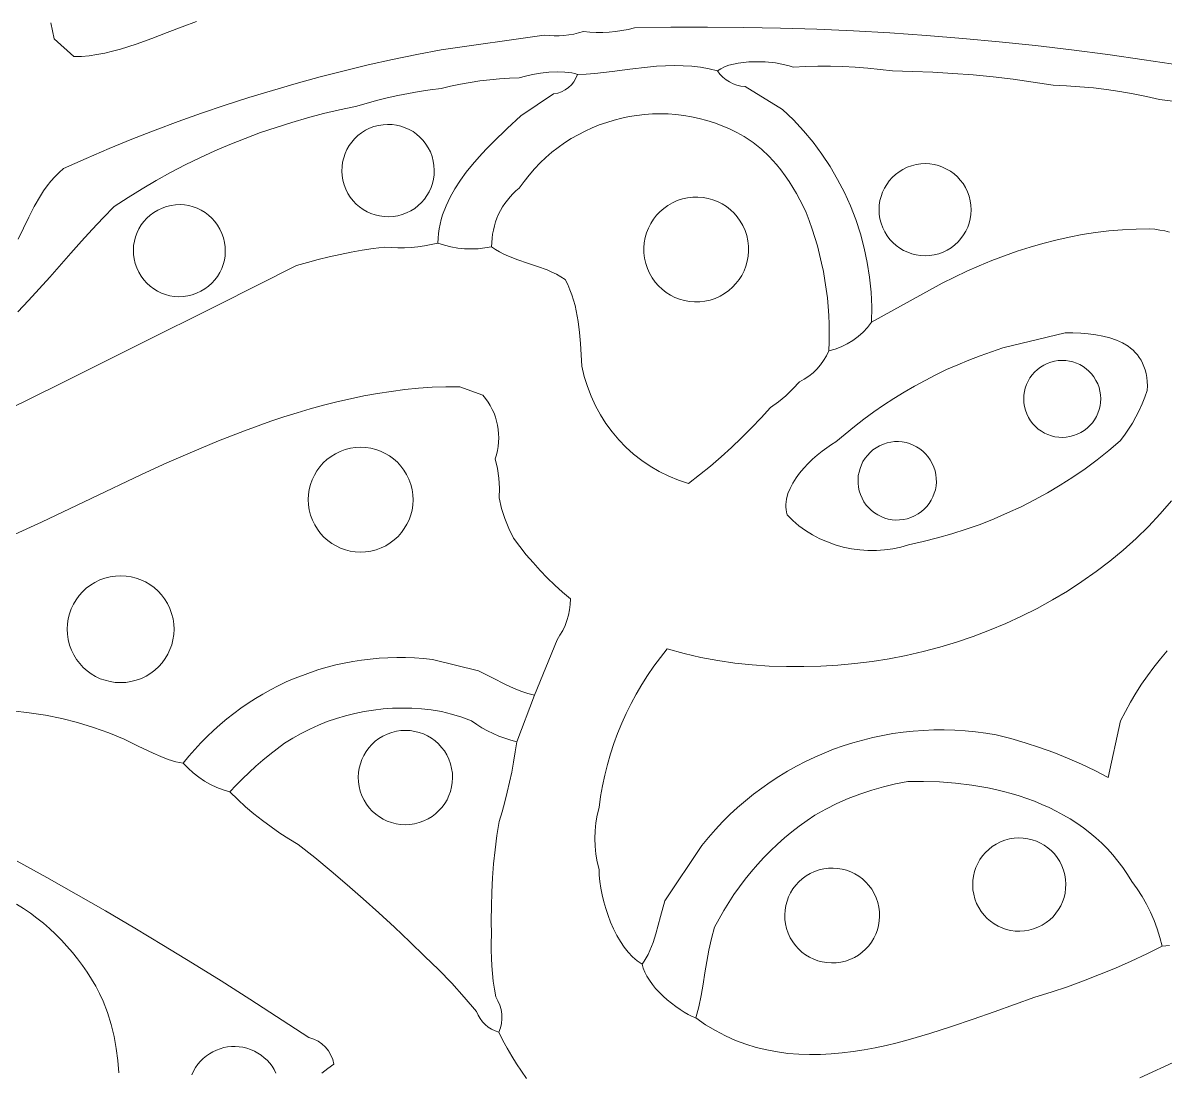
# Model space of a CAD drawing. Header units: inches. Extents: x 37.5 to 70.3, y 17.4 to 61.6.
# Drawn here: x 49.72 to 60.08, y 23.79 to 33.29 of the extents above; entities that cross this region are included whole.
import ezdxf

# ---------------------------------------------------------------- set-up
doc = ezdxf.new("R2010")
doc.units = ezdxf.units.IN
doc.header["$MEASUREMENT"] = 0
doc.layers.add('10_CLOSED_AREAS', color=7, linetype='CONTINUOUS', lineweight=18)
doc.layers.add('20_EXACT_CIRCLES', color=7, linetype='CONTINUOUS', lineweight=18)

msp = doc.modelspace()

# ---------------------------------------------------------------- linework, layer by layer
at = {"layer": '10_CLOSED_AREAS'}
for points in [[(49.684, 31.335), (49.731, 31.434), (49.779, 31.534), (49.829, 31.632), (49.884, 31.727), (49.913, 31.773), (49.945, 31.817), (49.978, 31.86), (50.014, 31.9), (50.053, 31.939), (50.094, 31.975), (50.299, 32.066), (50.506, 32.155), (50.714, 32.24), (50.923, 32.322), (51.134, 32.401), (51.345, 32.476), (51.558, 32.548), (51.772, 32.617), (51.987, 32.683), (52.202, 32.745), (52.419, 32.805), (52.637, 32.86), (52.855, 32.913), (53.075, 32.962), (53.295, 33.007), (53.516, 33.05), (54.449, 33.183), (54.494, 33.179), (54.539, 33.177), (54.584, 33.178), (54.629, 33.181), (54.674, 33.186), (54.718, 33.193), (54.762, 33.203), (54.806, 33.215), (54.864, 33.21), (54.922, 33.208), (54.98, 33.208), (55.038, 33.211), (55.096, 33.217), (55.153, 33.225), (55.211, 33.235), (55.267, 33.248), (55.598, 33.254), (55.929, 33.255), (56.26, 33.253), (56.591, 33.246), (56.922, 33.236), (57.253, 33.222), (57.583, 33.203), (57.913, 33.18), (58.243, 33.154), (58.572, 33.123), (58.901, 33.088), (59.23, 33.05), (59.558, 33.007), (59.886, 32.96), (60.213, 32.91)], [(60.213, 32.91), (59.886, 32.96), (59.558, 33.007), (59.23, 33.05), (58.901, 33.088), (58.572, 33.123), (58.243, 33.154), (57.913, 33.18), (57.583, 33.203), (57.253, 33.222), (56.922, 33.236), (56.591, 33.246), (56.26, 33.253), (55.929, 33.255), (55.598, 33.254), (55.267, 33.248), (55.211, 33.235), (55.153, 33.225), (55.096, 33.217), (55.038, 33.211), (54.98, 33.208), (54.922, 33.208), (54.864, 33.21), (54.806, 33.215), (54.762, 33.203), (54.718, 33.193), (54.674, 33.186), (54.629, 33.181), (54.584, 33.178), (54.539, 33.177), (54.494, 33.179), (54.449, 33.183), (53.516, 33.05), (53.295, 33.007), (53.075, 32.962), (52.855, 32.913), (52.637, 32.86), (52.419, 32.805), (52.202, 32.745), (51.987, 32.683), (51.772, 32.617), (51.558, 32.548), (51.345, 32.476), (51.134, 32.401), (50.923, 32.322), (50.714, 32.24), (50.506, 32.155), (50.299, 32.066), (50.094, 31.975), (50.053, 31.939), (50.014, 31.9), (49.978, 31.86), (49.945, 31.817), (49.913, 31.773), (49.884, 31.727), (49.829, 31.632), (49.779, 31.534), (49.731, 31.434), (49.684, 31.335)], [(49.978, 33.295), (49.993, 33.223), (50.01, 33.151), (50.186, 32.989), (50.256, 32.991), (50.325, 32.997), (50.396, 33.008), (50.467, 33.021), (50.538, 33.038), (50.609, 33.057), (50.751, 33.102), (50.893, 33.152), (51.032, 33.206), (51.168, 33.258), (51.299, 33.307)], [(51.299, 33.307), (51.168, 33.258), (51.032, 33.206), (50.893, 33.152), (50.751, 33.102), (50.609, 33.057), (50.538, 33.038), (50.467, 33.021), (50.396, 33.008), (50.325, 32.997), (50.256, 32.991), (50.186, 32.989), (50.01, 33.151), (49.993, 33.223), (49.978, 33.295)], [(49.678, 30.676), (49.777, 30.78), (49.874, 30.885), (49.97, 30.992), (50.16, 31.209), (50.256, 31.317), (50.353, 31.423), (50.452, 31.528), (50.553, 31.63), (50.678, 31.712), (50.805, 31.791), (50.933, 31.866), (51.064, 31.938), (51.196, 32.007), (51.33, 32.072), (51.465, 32.134), (51.601, 32.193), (51.739, 32.248), (51.879, 32.3), (52.02, 32.348), (52.162, 32.393), (52.305, 32.435), (52.449, 32.472), (52.594, 32.507), (52.74, 32.537), (52.835, 32.565), (52.931, 32.591), (53.027, 32.615), (53.124, 32.636), (53.221, 32.655), (53.318, 32.672), (53.416, 32.687), (53.515, 32.699), (53.602, 32.72), (53.69, 32.738), (53.778, 32.754), (53.867, 32.768), (53.956, 32.778), (54.045, 32.787), (54.134, 32.793), (54.224, 32.796), (54.279, 32.813), (54.345, 32.827), (54.416, 32.839), (54.491, 32.847), (54.566, 32.851), (54.636, 32.849), (54.669, 32.846), (54.7, 32.841), (54.728, 32.835), (54.753, 32.826), (54.83, 32.831), (54.908, 32.837), (55.065, 32.855), (55.226, 32.875), (55.387, 32.894), (55.468, 32.901), (55.548, 32.905), (55.628, 32.908), (55.708, 32.906), (55.787, 32.902), (55.866, 32.892), (55.944, 32.878), (56.02, 32.859), (56.05, 32.879), (56.085, 32.896), (56.123, 32.91), (56.165, 32.921), (56.209, 32.93), (56.255, 32.936), (56.303, 32.94), (56.352, 32.942), (56.402, 32.942), (56.451, 32.94), (56.545, 32.931), (56.632, 32.915), (56.671, 32.905), (56.706, 32.894), (56.818, 32.899), (56.931, 32.901), (57.044, 32.901), (57.157, 32.898), (57.269, 32.892), (57.382, 32.884), (57.494, 32.872), (57.606, 32.859), (57.789, 32.855), (57.972, 32.848), (58.154, 32.837), (58.337, 32.823), (58.519, 32.805), (58.7, 32.783), (58.882, 32.758), (59.062, 32.73), (59.184, 32.725), (59.305, 32.716), (59.427, 32.705), (59.547, 32.691), (59.668, 32.673), (59.788, 32.652), (59.907, 32.628), (60.026, 32.601), (60.196, 32.58)], [(60.196, 32.58), (60.026, 32.601), (59.907, 32.628), (59.788, 32.652), (59.668, 32.673), (59.547, 32.691), (59.427, 32.705), (59.305, 32.716), (59.184, 32.725), (59.062, 32.73), (58.882, 32.758), (58.7, 32.783), (58.519, 32.805), (58.337, 32.823), (58.154, 32.837), (57.972, 32.848), (57.789, 32.855), (57.606, 32.859), (57.494, 32.872), (57.382, 32.884), (57.269, 32.892), (57.157, 32.898), (57.044, 32.901), (56.931, 32.901), (56.818, 32.899), (56.706, 32.894), (56.671, 32.905), (56.632, 32.915), (56.545, 32.931), (56.451, 32.94), (56.402, 32.942), (56.352, 32.942), (56.303, 32.94), (56.255, 32.936), (56.209, 32.93), (56.165, 32.921), (56.123, 32.91), (56.085, 32.896), (56.05, 32.879), (56.02, 32.859), (56.043, 32.829), (56.069, 32.802), (56.098, 32.779), (56.129, 32.759), (56.162, 32.743), (56.197, 32.73), (56.233, 32.722), (56.27, 32.718), (56.61, 32.511), (56.708, 32.416), (56.801, 32.317), (56.887, 32.213), (56.967, 32.105), (57.041, 31.993), (57.109, 31.877), (57.17, 31.758), (57.225, 31.636), (57.274, 31.512), (57.315, 31.384), (57.35, 31.255), (57.378, 31.124), (57.399, 30.991), (57.412, 30.856), (57.418, 30.721), (57.417, 30.584), (58.057, 30.937), (58.168, 30.992), (58.28, 31.044), (58.393, 31.094), (58.507, 31.141), (58.622, 31.185), (58.737, 31.225), (58.853, 31.262), (58.97, 31.296), (59.088, 31.327), (59.207, 31.353), (59.326, 31.376), (59.447, 31.395), (59.568, 31.41), (59.691, 31.42), (59.814, 31.427), (59.938, 31.429), (59.984, 31.425), (60.029, 31.418), (60.073, 31.41), (60.117, 31.399)], [(49.345, 29.671), (50.062, 30.024), (50.777, 30.38), (51.492, 30.737), (52.206, 31.097), (52.304, 31.125), (52.402, 31.151), (52.501, 31.175), (52.6, 31.197), (52.7, 31.216), (52.8, 31.234), (52.901, 31.25), (53.001, 31.263), (53.062, 31.259), (53.123, 31.257), (53.184, 31.258), (53.245, 31.261), (53.306, 31.267), (53.366, 31.275), (53.426, 31.286), (53.486, 31.299), (53.488, 31.343), (53.491, 31.386), (53.498, 31.429), (53.506, 31.471), (53.517, 31.513), (53.529, 31.554), (53.56, 31.636), (53.597, 31.715), (53.641, 31.792), (53.69, 31.868), (53.743, 31.941), (53.8, 32.012), (53.86, 32.081), (53.923, 32.149), (53.986, 32.214), (54.114, 32.338), (54.238, 32.453), (54.535, 32.652), (54.572, 32.659), (54.607, 32.671), (54.639, 32.687), (54.669, 32.708), (54.696, 32.732), (54.719, 32.761), (54.738, 32.792), (54.753, 32.826), (54.728, 32.835), (54.7, 32.841), (54.669, 32.846), (54.636, 32.849), (54.566, 32.851), (54.491, 32.847), (54.416, 32.839), (54.345, 32.827), (54.279, 32.813), (54.224, 32.796), (54.134, 32.793), (54.045, 32.787), (53.956, 32.778), (53.867, 32.768), (53.778, 32.754), (53.69, 32.738), (53.602, 32.72), (53.515, 32.699), (53.416, 32.687), (53.318, 32.672), (53.221, 32.655), (53.124, 32.636), (53.027, 32.615), (52.931, 32.591), (52.835, 32.565), (52.74, 32.537), (52.594, 32.507), (52.449, 32.472), (52.305, 32.435), (52.162, 32.393), (52.02, 32.348), (51.879, 32.3), (51.739, 32.248), (51.601, 32.193), (51.465, 32.134), (51.33, 32.072), (51.196, 32.007), (51.064, 31.938), (50.933, 31.866), (50.805, 31.791), (50.678, 31.712), (50.553, 31.63), (50.452, 31.528), (50.353, 31.423), (50.256, 31.317), (50.16, 31.209), (49.97, 30.992), (49.874, 30.885), (49.777, 30.78), (49.678, 30.676)], [(60.117, 31.399), (60.073, 31.41), (60.029, 31.418), (59.984, 31.425), (59.938, 31.429), (59.814, 31.427), (59.691, 31.42), (59.568, 31.41), (59.447, 31.395), (59.326, 31.376), (59.207, 31.353), (59.088, 31.327), (58.97, 31.296), (58.853, 31.262), (58.737, 31.225), (58.622, 31.185), (58.507, 31.141), (58.393, 31.094), (58.28, 31.044), (58.168, 30.992), (58.057, 30.937), (57.417, 30.584), (57.381, 30.536), (57.34, 30.493), (57.295, 30.453), (57.247, 30.417), (57.196, 30.387), (57.142, 30.361), (57.086, 30.34), (57.028, 30.324), (57.007, 30.279), (56.982, 30.236), (56.953, 30.196), (56.921, 30.159), (56.886, 30.125), (56.848, 30.094), (56.807, 30.066), (56.763, 30.043), (56.704, 29.978), (56.64, 29.917), (56.572, 29.862), (56.5, 29.811), (56.415, 29.717), (56.328, 29.625), (56.238, 29.535), (56.147, 29.448), (56.053, 29.362), (55.957, 29.28), (55.858, 29.2), (55.758, 29.122), (55.666, 29.152), (55.578, 29.189), (55.493, 29.231), (55.411, 29.278), (55.334, 29.331), (55.26, 29.389), (55.19, 29.451), (55.125, 29.518), (55.065, 29.589), (55.009, 29.664), (54.959, 29.743), (54.914, 29.826), (54.875, 29.912), (54.841, 30), (54.813, 30.092), (54.792, 30.186), (54.779, 30.389), (54.77, 30.489), (54.758, 30.588), (54.74, 30.686), (54.729, 30.734), (54.715, 30.782), (54.7, 30.83), (54.683, 30.877), (54.663, 30.924), (54.64, 30.97), (54.601, 30.995), (54.56, 31.017), (54.518, 31.037), (54.476, 31.056), (54.388, 31.088), (54.299, 31.117), (54.211, 31.147), (54.126, 31.18), (54.085, 31.198), (54.046, 31.219), (54.009, 31.241), (53.973, 31.267), (53.912, 31.256), (53.851, 31.249), (53.789, 31.247), (53.727, 31.249), (53.666, 31.255), (53.605, 31.266), (53.545, 31.28), (53.486, 31.299), (53.426, 31.286), (53.366, 31.275), (53.306, 31.267), (53.245, 31.261), (53.184, 31.258), (53.123, 31.257), (53.062, 31.259), (53.001, 31.263), (52.901, 31.25), (52.8, 31.234), (52.7, 31.216), (52.6, 31.197), (52.501, 31.175), (52.402, 31.151), (52.304, 31.125), (52.206, 31.097), (51.492, 30.737), (50.777, 30.38), (50.062, 30.024), (49.345, 29.671)], [(44.459, 26.3), (49.893, 28.772), (50.343, 28.987), (50.8, 29.203), (51.03, 29.308), (51.263, 29.41), (51.497, 29.508), (51.733, 29.6), (51.971, 29.685), (52.09, 29.725), (52.21, 29.763), (52.33, 29.798), (52.451, 29.832), (52.572, 29.862), (52.694, 29.89), (52.816, 29.915), (52.939, 29.937), (53.062, 29.956), (53.186, 29.972), (53.31, 29.984), (53.434, 29.993), (53.559, 29.998), (53.684, 29.999), (53.894, 29.922), (53.919, 29.892), (53.941, 29.86), (53.961, 29.827), (53.979, 29.793), (53.995, 29.758), (54.008, 29.722), (54.019, 29.686), (54.027, 29.649), (54.033, 29.611), (54.037, 29.573), (54.038, 29.535), (54.036, 29.497), (54.033, 29.458), (54.026, 29.42), (54.017, 29.382), (54.006, 29.345), (54.026, 29.258), (54.039, 29.169), (54.044, 29.08), (54.042, 28.991), (54.064, 28.896), (54.094, 28.804), (54.13, 28.714), (54.172, 28.627), (54.228, 28.551), (54.287, 28.477), (54.349, 28.405), (54.412, 28.335), (54.478, 28.267), (54.546, 28.201), (54.616, 28.138), (54.688, 28.077), (54.686, 28.027), (54.68, 27.977), (54.67, 27.929), (54.656, 27.881), (54.639, 27.835), (54.618, 27.79), (54.593, 27.747), (54.566, 27.705), (54.363, 27.205), (54.201, 26.783), (54.188, 26.691), (54.173, 26.599), (54.155, 26.508), (54.136, 26.417), (54.115, 26.327), (54.092, 26.237), (54.068, 26.148), (54.041, 26.059), (54.021, 25.932), (54.005, 25.805), (53.991, 25.677), (53.981, 25.549), (53.974, 25.42), (53.971, 25.292), (53.97, 25.163), (53.973, 25.035), (53.97, 24.964), (53.97, 24.894), (53.971, 24.823), (53.975, 24.753), (53.98, 24.683), (53.988, 24.613), (53.998, 24.543), (54.01, 24.473), (54.031, 24.436), (54.048, 24.397), (54.059, 24.357), (54.065, 24.316), (54.066, 24.274), (54.062, 24.232), (54.053, 24.191), (54.038, 24.151), (54.075, 24.078), (54.114, 24.006), (54.155, 23.935), (54.198, 23.866), (54.243, 23.798), (54.29, 23.732)], [(49.635, 27.062), (49.783, 27.046), (49.931, 27.023), (50.077, 26.993), (50.221, 26.956), (50.364, 26.913), (50.505, 26.863), (50.643, 26.807), (50.771, 26.743), (50.906, 26.678), (50.975, 26.648), (51.043, 26.622), (51.112, 26.602), (51.179, 26.588), (51.23, 26.651), (51.283, 26.713), (51.338, 26.772), (51.394, 26.83), (51.453, 26.886), (51.512, 26.939), (51.574, 26.99), (51.636, 27.04), (51.7, 27.087), (51.766, 27.132), (51.833, 27.175), (51.901, 27.215), (51.97, 27.254), (52.04, 27.29), (52.112, 27.324), (52.184, 27.355), (52.258, 27.384), (52.332, 27.411), (52.408, 27.436), (52.484, 27.458), (52.56, 27.478), (52.638, 27.495), (52.716, 27.51), (52.795, 27.522), (52.874, 27.532), (52.953, 27.539), (53.033, 27.544), (53.114, 27.546), (53.194, 27.546), (53.275, 27.543), (53.356, 27.537), (53.437, 27.529), (53.855, 27.426), (53.976, 27.364), (54.106, 27.298), (54.172, 27.267), (54.237, 27.24), (54.301, 27.219), (54.363, 27.205), (54.566, 27.705), (54.593, 27.747), (54.618, 27.79), (54.639, 27.835), (54.656, 27.881), (54.67, 27.929), (54.68, 27.977), (54.686, 28.027), (54.688, 28.077), (54.616, 28.138), (54.546, 28.201), (54.478, 28.267), (54.412, 28.335), (54.349, 28.405), (54.287, 28.477), (54.228, 28.551), (54.172, 28.627), (54.13, 28.714), (54.094, 28.804), (54.064, 28.896), (54.042, 28.991), (54.044, 29.08), (54.039, 29.169), (54.026, 29.258), (54.006, 29.345), (54.017, 29.382), (54.026, 29.42), (54.033, 29.458), (54.036, 29.497), (54.038, 29.535), (54.037, 29.573), (54.033, 29.611), (54.027, 29.649), (54.019, 29.686), (54.008, 29.722), (53.995, 29.758), (53.979, 29.793), (53.961, 29.827), (53.941, 29.86), (53.919, 29.892), (53.894, 29.922), (53.684, 29.999), (53.559, 29.998), (53.434, 29.993), (53.31, 29.984), (53.186, 29.972), (53.062, 29.956), (52.939, 29.937), (52.816, 29.915), (52.694, 29.89), (52.572, 29.862), (52.451, 29.832), (52.33, 29.798), (52.21, 29.763), (52.09, 29.725), (51.971, 29.685), (51.733, 29.6), (51.497, 29.508), (51.263, 29.41), (51.03, 29.308), (50.8, 29.203), (50.343, 28.987), (49.893, 28.772), (44.459, 26.3)], [(60.116, 24.937), (60.049, 24.931), (59.91, 24.862), (59.769, 24.796), (59.627, 24.733), (59.483, 24.674), (59.338, 24.618), (59.192, 24.564), (59.045, 24.514), (58.897, 24.468), (58.527, 24.337), (58.336, 24.269), (58.142, 24.202), (57.946, 24.139), (57.748, 24.082), (57.648, 24.056), (57.549, 24.032), (57.449, 24.011), (57.35, 23.992), (57.25, 23.976), (57.151, 23.964), (57.051, 23.955), (56.953, 23.95), (56.854, 23.949), (56.756, 23.952), (56.659, 23.96), (56.563, 23.973), (56.467, 23.991), (56.372, 24.014), (56.278, 24.043), (56.185, 24.078), (56.093, 24.119), (56.003, 24.166), (55.913, 24.22), (55.825, 24.281), (55.792, 24.295), (55.756, 24.312), (55.719, 24.333), (55.681, 24.358), (55.642, 24.384), (55.604, 24.414), (55.565, 24.445), (55.529, 24.478), (55.493, 24.513), (55.46, 24.548), (55.43, 24.585), (55.403, 24.622), (55.38, 24.659), (55.361, 24.696), (55.347, 24.733), (55.338, 24.768), (55.293, 24.798), (55.251, 24.834), (55.212, 24.876), (55.175, 24.923), (55.14, 24.974), (55.108, 25.029), (55.079, 25.087), (55.052, 25.147), (55.029, 25.209), (55.008, 25.272), (54.99, 25.334), (54.975, 25.396), (54.964, 25.457), (54.955, 25.516), (54.949, 25.573), (54.947, 25.626), (54.93, 25.695), (54.919, 25.765), (54.911, 25.836), (54.909, 25.906), (54.911, 25.977), (54.919, 26.048), (54.931, 26.118), (54.947, 26.187), (54.961, 26.286), (54.978, 26.384), (54.998, 26.481), (55.023, 26.577), (55.05, 26.672), (55.081, 26.766), (55.115, 26.858), (55.152, 26.95), (55.193, 27.04), (55.237, 27.128), (55.284, 27.215), (55.334, 27.301), (55.387, 27.384), (55.444, 27.466), (55.503, 27.546), (55.565, 27.623), (55.717, 27.582), (55.869, 27.547), (56.023, 27.518), (56.178, 27.495), (56.334, 27.479), (56.49, 27.468), (56.646, 27.463), (56.803, 27.465), (56.957, 27.468), (57.111, 27.476), (57.266, 27.49), (57.421, 27.509), (57.576, 27.534), (57.73, 27.564), (57.883, 27.599), (58.036, 27.64), (58.187, 27.686), (58.337, 27.737), (58.486, 27.793), (58.632, 27.854), (58.776, 27.92), (58.917, 27.991), (59.056, 28.067), (59.191, 28.148), (59.323, 28.233), (59.452, 28.324), (59.577, 28.419), (59.697, 28.519), (59.814, 28.623), (59.926, 28.732), (60.032, 28.846), (60.134, 28.964)], [(60.134, 28.964), (60.032, 28.846), (59.926, 28.732), (59.814, 28.623), (59.697, 28.519), (59.577, 28.419), (59.452, 28.324), (59.323, 28.233), (59.191, 28.148), (59.056, 28.067), (58.917, 27.991), (58.776, 27.92), (58.632, 27.854), (58.486, 27.793), (58.337, 27.737), (58.187, 27.686), (58.036, 27.64), (57.883, 27.599), (57.73, 27.564), (57.576, 27.534), (57.421, 27.509), (57.266, 27.49), (57.111, 27.476), (56.957, 27.468), (56.803, 27.465), (56.646, 27.463), (56.49, 27.468), (56.334, 27.479), (56.178, 27.495), (56.023, 27.518), (55.869, 27.547), (55.717, 27.582), (55.565, 27.623), (55.503, 27.546), (55.444, 27.466), (55.387, 27.384), (55.334, 27.301), (55.284, 27.215), (55.237, 27.128), (55.193, 27.04), (55.152, 26.95), (55.115, 26.858), (55.081, 26.766), (55.05, 26.672), (55.023, 26.577), (54.998, 26.481), (54.978, 26.384), (54.961, 26.286), (54.947, 26.187), (54.931, 26.118), (54.919, 26.048), (54.911, 25.977), (54.909, 25.906), (54.911, 25.836), (54.919, 25.765), (54.93, 25.695), (54.947, 25.626), (54.949, 25.573), (54.955, 25.516), (54.964, 25.457), (54.975, 25.396), (54.99, 25.334), (55.008, 25.272), (55.029, 25.209), (55.052, 25.147), (55.079, 25.087), (55.108, 25.029), (55.14, 24.974), (55.175, 24.923), (55.212, 24.876), (55.251, 24.834), (55.293, 24.798), (55.338, 24.768), (55.357, 24.795), (55.375, 24.825), (55.392, 24.857), (55.407, 24.891), (55.436, 24.964), (55.461, 25.042), (55.484, 25.121), (55.504, 25.2), (55.543, 25.343), (55.877, 25.842), (55.938, 25.916), (56.001, 25.987), (56.066, 26.056), (56.133, 26.123), (56.202, 26.187), (56.273, 26.248), (56.346, 26.307), (56.421, 26.363), (56.497, 26.417), (56.575, 26.467), (56.655, 26.515), (56.736, 26.561), (56.818, 26.603), (56.902, 26.643), (56.987, 26.68), (57.073, 26.714), (57.16, 26.745), (57.248, 26.773), (57.338, 26.798), (57.428, 26.821), (57.518, 26.84), (57.61, 26.856), (57.702, 26.869), (57.795, 26.879), (57.888, 26.886), (57.981, 26.89), (58.075, 26.891), (58.17, 26.888), (58.264, 26.882), (58.358, 26.873), (58.453, 26.861), (58.547, 26.845), (58.679, 26.811), (58.81, 26.773), (58.939, 26.73), (59.067, 26.684), (59.193, 26.634), (59.318, 26.58), (59.441, 26.522), (59.562, 26.46), (59.674, 26.973), (59.717, 27.057), (59.763, 27.141), (59.812, 27.223), (59.864, 27.303), (59.918, 27.381), (59.975, 27.458), (60.034, 27.533), (60.095, 27.605)], [(60.095, 27.605), (60.034, 27.533), (59.975, 27.458), (59.918, 27.381), (59.864, 27.303), (59.812, 27.223), (59.763, 27.141), (59.717, 27.057), (59.674, 26.973), (59.562, 26.46), (59.441, 26.522), (59.318, 26.58), (59.193, 26.634), (59.067, 26.684), (58.939, 26.73), (58.81, 26.773), (58.679, 26.811), (58.547, 26.845), (58.453, 26.861), (58.358, 26.873), (58.264, 26.882), (58.17, 26.888), (58.075, 26.891), (57.981, 26.89), (57.888, 26.886), (57.795, 26.879), (57.702, 26.869), (57.61, 26.856), (57.518, 26.84), (57.428, 26.821), (57.338, 26.798), (57.248, 26.773), (57.16, 26.745), (57.073, 26.714), (56.987, 26.68), (56.902, 26.643), (56.818, 26.603), (56.736, 26.561), (56.655, 26.515), (56.575, 26.467), (56.497, 26.417), (56.421, 26.363), (56.346, 26.307), (56.273, 26.248), (56.202, 26.187), (56.133, 26.123), (56.066, 26.056), (56.001, 25.987), (55.938, 25.916), (55.877, 25.842), (55.543, 25.343), (55.504, 25.2), (55.484, 25.121), (55.461, 25.042), (55.436, 24.964), (55.407, 24.891), (55.392, 24.857), (55.375, 24.825), (55.357, 24.795), (55.338, 24.768), (55.347, 24.733), (55.361, 24.696), (55.38, 24.659), (55.403, 24.622), (55.43, 24.585), (55.46, 24.548), (55.493, 24.513), (55.529, 24.478), (55.565, 24.445), (55.604, 24.414), (55.642, 24.384), (55.681, 24.358), (55.719, 24.333), (55.756, 24.312), (55.792, 24.295), (55.825, 24.281), (55.852, 24.382), (55.873, 24.484), (55.891, 24.586), (55.907, 24.689), (55.924, 24.793), (55.943, 24.896), (55.966, 24.999), (55.994, 25.102), (56.034, 25.179), (56.077, 25.254), (56.122, 25.327), (56.169, 25.399), (56.219, 25.47), (56.271, 25.539), (56.325, 25.605), (56.382, 25.67), (56.44, 25.734), (56.5, 25.795), (56.563, 25.854), (56.627, 25.911), (56.694, 25.966), (56.762, 26.019), (56.832, 26.07), (56.904, 26.119), (57.003, 26.173), (57.103, 26.222), (57.206, 26.268), (57.311, 26.308), (57.418, 26.344), (57.526, 26.375), (57.635, 26.401), (57.746, 26.422), (57.888, 26.424), (58.032, 26.419), (58.178, 26.408), (58.324, 26.39), (58.469, 26.365), (58.541, 26.349), (58.612, 26.332), (58.683, 26.313), (58.754, 26.292), (58.823, 26.268), (58.892, 26.243), (58.959, 26.215), (59.026, 26.186), (59.091, 26.154), (59.155, 26.119), (59.217, 26.083), (59.278, 26.044), (59.337, 26.003), (59.394, 25.959), (59.45, 25.913), (59.503, 25.864), (59.554, 25.813), (59.603, 25.759), (59.65, 25.702), (59.694, 25.643), (59.736, 25.581), (59.775, 25.516), (59.823, 25.45), (59.868, 25.382), (59.908, 25.311), (59.945, 25.238), (59.977, 25.164), (60.005, 25.088), (60.029, 25.01), (60.049, 24.931), (60.116, 24.937)], [(54.29, 23.732), (54.243, 23.798), (54.198, 23.866), (54.155, 23.935), (54.114, 24.006), (54.075, 24.078), (54.038, 24.151), (54.004, 24.163), (53.972, 24.179), (53.942, 24.198), (53.914, 24.221), (53.89, 24.246), (53.868, 24.275), (53.85, 24.306), (53.835, 24.339), (53.726, 24.47), (53.612, 24.597), (53.493, 24.719), (53.369, 24.837), (53.232, 24.971), (53.092, 25.103), (52.952, 25.233), (52.809, 25.361), (52.665, 25.487), (52.518, 25.611), (52.371, 25.733), (52.221, 25.853), (52.137, 25.903), (52.055, 25.956), (51.974, 26.012), (51.896, 26.07), (51.819, 26.131), (51.744, 26.194), (51.672, 26.26), (51.601, 26.328), (51.541, 26.346), (51.482, 26.369), (51.426, 26.396), (51.371, 26.427), (51.319, 26.462), (51.27, 26.5), (51.223, 26.542), (51.179, 26.588), (51.112, 26.602), (51.043, 26.622), (50.975, 26.648), (50.906, 26.678), (50.771, 26.743), (50.643, 26.807), (50.505, 26.863), (50.364, 26.913), (50.221, 26.956), (50.077, 26.993), (49.931, 27.023), (49.783, 27.046), (49.635, 27.062)], [(52.436, 23.781), (52.489, 23.822), (52.544, 23.861), (52.533, 23.904), (52.517, 23.945), (52.495, 23.982), (52.468, 24.016), (52.436, 24.046), (52.4, 24.07), (52.361, 24.09), (52.318, 24.103), (51.781, 24.451), (51.523, 24.616), (51.263, 24.778), (51.001, 24.938), (50.739, 25.095), (50.474, 25.25), (50.209, 25.403), (49.942, 25.553), (49.674, 25.701)], [(49.674, 25.701), (49.942, 25.553), (50.209, 25.403), (50.474, 25.25), (50.739, 25.095), (51.001, 24.938), (51.263, 24.778), (51.523, 24.616), (51.781, 24.451), (52.318, 24.103), (52.361, 24.09), (52.4, 24.07), (52.436, 24.046), (52.468, 24.016), (52.495, 23.982), (52.517, 23.945), (52.533, 23.904), (52.544, 23.861), (52.489, 23.822), (52.436, 23.781)], [(49.667, 25.313), (49.731, 25.273), (49.793, 25.23), (49.853, 25.186), (49.911, 25.139), (49.967, 25.09), (50.022, 25.039), (50.075, 24.986), (50.125, 24.932), (50.174, 24.875), (50.221, 24.817), (50.265, 24.757), (50.307, 24.695), (50.347, 24.632), (50.385, 24.568), (50.42, 24.501), (50.454, 24.434), (50.492, 24.329), (50.525, 24.222), (50.552, 24.114), (50.572, 24.005), (50.587, 23.895), (50.595, 23.784)], [(50.595, 23.784), (50.587, 23.895), (50.572, 24.005), (50.552, 24.114), (50.525, 24.222), (50.492, 24.329), (50.454, 24.434), (50.42, 24.501), (50.385, 24.568), (50.347, 24.632), (50.307, 24.695), (50.265, 24.757), (50.221, 24.817), (50.174, 24.875), (50.125, 24.932), (50.075, 24.986), (50.022, 25.039), (49.967, 25.09), (49.911, 25.139), (49.853, 25.186), (49.793, 25.23), (49.731, 25.273), (49.667, 25.313)], [(52.018, 23.782), (52.002, 23.813), (51.984, 23.843), (51.963, 23.871), (51.939, 23.897), (51.913, 23.921), (51.885, 23.944), (51.855, 23.963), (51.823, 23.981), (51.789, 23.995), (51.755, 24.007), (51.72, 24.015), (51.685, 24.02), (51.65, 24.023), (51.615, 24.022), (51.58, 24.018), (51.546, 24.012), (51.512, 24.002), (51.479, 23.99), (51.447, 23.975), (51.417, 23.957), (51.388, 23.937), (51.36, 23.914), (51.335, 23.889), (51.311, 23.861), (51.29, 23.831), (51.272, 23.799), (51.257, 23.767)], [(51.257, 23.767), (51.272, 23.799), (51.29, 23.831), (51.311, 23.861), (51.335, 23.889), (51.36, 23.914), (51.388, 23.937), (51.417, 23.957), (51.447, 23.975), (51.479, 23.99), (51.512, 24.002), (51.546, 24.012), (51.58, 24.018), (51.615, 24.022), (51.65, 24.023), (51.685, 24.02), (51.72, 24.015), (51.755, 24.007), (51.789, 23.995), (51.823, 23.981), (51.855, 23.963), (51.885, 23.944), (51.913, 23.921), (51.939, 23.897), (51.963, 23.871), (51.984, 23.843), (52.002, 23.813), (52.018, 23.782)], [(59.847, 23.737), (60.19, 23.896)], [(60.19, 23.896), (59.847, 23.737)]]:
    msp.add_lwpolyline(points, dxfattribs=at)
for points in [[(54.753, 32.826), (54.738, 32.792), (54.719, 32.761), (54.696, 32.732), (54.669, 32.708), (54.639, 32.687), (54.607, 32.671), (54.572, 32.659), (54.535, 32.652), (54.238, 32.453), (54.114, 32.338), (53.986, 32.214), (53.923, 32.149), (53.86, 32.081), (53.8, 32.012), (53.743, 31.941), (53.69, 31.868), (53.641, 31.792), (53.597, 31.715), (53.56, 31.636), (53.529, 31.554), (53.517, 31.513), (53.506, 31.471), (53.498, 31.429), (53.491, 31.386), (53.488, 31.343), (53.486, 31.299), (53.545, 31.28), (53.605, 31.266), (53.666, 31.255), (53.727, 31.249), (53.789, 31.247), (53.851, 31.249), (53.912, 31.256), (53.973, 31.267), (53.974, 31.305), (53.977, 31.343), (53.982, 31.381), (53.989, 31.418), (53.998, 31.455), (54.009, 31.491), (54.022, 31.526), (54.037, 31.561), (54.054, 31.594), (54.073, 31.627), (54.094, 31.659), (54.116, 31.689), (54.14, 31.718), (54.166, 31.746), (54.194, 31.772), (54.223, 31.797), (54.267, 31.858), (54.313, 31.916), (54.362, 31.972), (54.413, 32.025), (54.465, 32.075), (54.52, 32.122), (54.577, 32.166), (54.635, 32.207), (54.695, 32.246), (54.757, 32.281), (54.82, 32.314), (54.884, 32.343), (54.949, 32.37), (55.016, 32.393), (55.083, 32.414), (55.152, 32.431), (55.221, 32.445), (55.29, 32.456), (55.36, 32.464), (55.431, 32.469), (55.501, 32.47), (55.572, 32.469), (55.643, 32.464), (55.714, 32.455), (55.784, 32.443), (55.855, 32.428), (55.925, 32.41), (55.994, 32.388), (56.063, 32.363), (56.13, 32.334), (56.197, 32.302), (56.263, 32.266), (56.343, 32.21), (56.418, 32.149), (56.489, 32.083), (56.556, 32.012), (56.595, 31.962), (56.633, 31.91), (56.669, 31.857), (56.703, 31.803), (56.736, 31.748), (56.767, 31.692), (56.796, 31.635), (56.824, 31.577), (56.852, 31.503), (56.879, 31.427), (56.903, 31.351), (56.926, 31.274), (56.946, 31.197), (56.964, 31.119), (56.98, 31.041), (56.994, 30.962), (57.006, 30.883), (57.016, 30.804), (57.023, 30.724), (57.028, 30.645), (57.031, 30.565), (57.032, 30.485), (57.031, 30.405), (57.028, 30.324), (57.086, 30.34), (57.142, 30.361), (57.196, 30.387), (57.247, 30.417), (57.295, 30.453), (57.34, 30.493), (57.381, 30.536), (57.417, 30.584), (57.418, 30.721), (57.412, 30.856), (57.399, 30.991), (57.378, 31.124), (57.35, 31.255), (57.315, 31.384), (57.274, 31.512), (57.225, 31.636), (57.17, 31.758), (57.109, 31.877), (57.041, 31.993), (56.967, 32.105), (56.887, 32.213), (56.801, 32.317), (56.708, 32.416), (56.61, 32.511), (56.27, 32.718), (56.233, 32.722), (56.197, 32.73), (56.162, 32.743), (56.129, 32.759), (56.098, 32.779), (56.069, 32.802), (56.043, 32.829), (56.02, 32.859), (55.944, 32.878), (55.866, 32.892), (55.787, 32.902), (55.708, 32.906), (55.628, 32.908), (55.548, 32.905), (55.468, 32.901), (55.387, 32.894), (55.226, 32.875), (55.065, 32.855), (54.908, 32.837), (54.83, 32.831)], [(54.223, 31.797), (54.194, 31.772), (54.166, 31.746), (54.14, 31.718), (54.116, 31.689), (54.094, 31.659), (54.073, 31.627), (54.054, 31.594), (54.037, 31.561), (54.022, 31.526), (54.009, 31.491), (53.998, 31.455), (53.989, 31.418), (53.982, 31.381), (53.977, 31.343), (53.974, 31.305), (53.973, 31.267), (54.009, 31.241), (54.046, 31.219), (54.085, 31.198), (54.126, 31.18), (54.211, 31.147), (54.299, 31.117), (54.388, 31.088), (54.476, 31.056), (54.518, 31.037), (54.56, 31.017), (54.601, 30.995), (54.64, 30.97), (54.663, 30.924), (54.683, 30.877), (54.7, 30.83), (54.715, 30.782), (54.729, 30.734), (54.74, 30.686), (54.758, 30.588), (54.77, 30.489), (54.779, 30.389), (54.792, 30.186), (54.813, 30.092), (54.841, 30), (54.875, 29.912), (54.914, 29.826), (54.959, 29.743), (55.009, 29.664), (55.065, 29.589), (55.125, 29.518), (55.19, 29.451), (55.26, 29.389), (55.334, 29.331), (55.411, 29.278), (55.493, 29.231), (55.578, 29.189), (55.666, 29.152), (55.758, 29.122), (55.858, 29.2), (55.957, 29.28), (56.053, 29.362), (56.147, 29.448), (56.238, 29.535), (56.328, 29.625), (56.415, 29.717), (56.5, 29.811), (56.572, 29.862), (56.64, 29.917), (56.704, 29.978), (56.763, 30.043), (56.807, 30.066), (56.848, 30.094), (56.886, 30.125), (56.921, 30.159), (56.953, 30.196), (56.982, 30.236), (57.007, 30.279), (57.028, 30.324), (57.031, 30.405), (57.032, 30.485), (57.031, 30.565), (57.028, 30.645), (57.023, 30.724), (57.016, 30.804), (57.006, 30.883), (56.994, 30.962), (56.98, 31.041), (56.964, 31.119), (56.946, 31.197), (56.926, 31.274), (56.903, 31.351), (56.879, 31.427), (56.852, 31.503), (56.824, 31.577), (56.796, 31.635), (56.767, 31.692), (56.736, 31.748), (56.703, 31.803), (56.669, 31.857), (56.633, 31.91), (56.595, 31.962), (56.556, 32.012), (56.489, 32.083), (56.418, 32.149), (56.343, 32.21), (56.263, 32.266), (56.197, 32.302), (56.13, 32.334), (56.063, 32.363), (55.994, 32.388), (55.925, 32.41), (55.855, 32.428), (55.784, 32.443), (55.714, 32.455), (55.643, 32.464), (55.572, 32.469), (55.501, 32.47), (55.431, 32.469), (55.36, 32.464), (55.29, 32.456), (55.221, 32.445), (55.152, 32.431), (55.083, 32.414), (55.016, 32.393), (54.949, 32.37), (54.884, 32.343), (54.82, 32.314), (54.757, 32.281), (54.695, 32.246), (54.635, 32.207), (54.577, 32.166), (54.52, 32.122), (54.465, 32.075), (54.413, 32.025), (54.362, 31.972), (54.313, 31.916), (54.267, 31.858)], [(58.607, 30.35), (59.172, 30.487), (59.242, 30.486), (59.312, 30.483), (59.381, 30.478), (59.448, 30.469), (59.513, 30.457), (59.576, 30.441), (59.635, 30.421), (59.69, 30.396), (59.741, 30.366), (59.764, 30.348), (59.786, 30.329), (59.807, 30.309), (59.826, 30.287), (59.843, 30.263), (59.859, 30.238), (59.873, 30.211), (59.885, 30.181), (59.895, 30.15), (59.904, 30.117), (59.91, 30.082), (59.914, 30.045), (59.916, 30.006), (59.915, 29.964), (59.893, 29.903), (59.869, 29.843), (59.842, 29.784), (59.812, 29.726), (59.78, 29.669), (59.746, 29.614), (59.709, 29.56), (59.67, 29.507), (59.567, 29.42), (59.46, 29.336), (59.351, 29.256), (59.24, 29.18), (59.126, 29.107), (59.01, 29.038), (58.892, 28.973), (58.772, 28.912), (58.65, 28.855), (58.527, 28.801), (58.401, 28.752), (58.274, 28.707), (58.145, 28.666), (58.015, 28.629), (57.884, 28.596), (57.751, 28.567), (57.681, 28.546), (57.608, 28.53), (57.535, 28.52), (57.46, 28.515), (57.384, 28.515), (57.309, 28.52), (57.234, 28.531), (57.16, 28.546), (57.087, 28.567), (57.016, 28.592), (56.947, 28.622), (56.881, 28.656), (56.818, 28.695), (56.758, 28.738), (56.703, 28.786), (56.652, 28.837), (56.646, 28.861), (56.642, 28.885), (56.64, 28.909), (56.641, 28.933), (56.647, 28.981), (56.659, 29.03), (56.678, 29.078), (56.703, 29.125), (56.732, 29.172), (56.765, 29.217), (56.802, 29.261), (56.841, 29.303), (56.882, 29.343), (56.925, 29.38), (56.968, 29.414), (57.011, 29.446), (57.053, 29.474), (57.093, 29.498), (57.176, 29.57), (57.261, 29.639), (57.348, 29.706), (57.436, 29.77), (57.526, 29.832), (57.618, 29.892), (57.711, 29.949), (57.805, 30.004), (57.901, 30.056), (57.998, 30.106), (58.097, 30.153), (58.197, 30.198), (58.298, 30.24), (58.4, 30.279), (58.503, 30.316)], [(54.201, 26.783), (54.363, 27.205), (54.301, 27.219), (54.237, 27.24), (54.172, 27.267), (54.106, 27.298), (53.976, 27.364), (53.855, 27.426), (53.437, 27.529), (53.356, 27.537), (53.275, 27.543), (53.194, 27.546), (53.114, 27.546), (53.033, 27.544), (52.953, 27.539), (52.874, 27.532), (52.795, 27.522), (52.716, 27.51), (52.638, 27.495), (52.56, 27.478), (52.484, 27.458), (52.408, 27.436), (52.332, 27.411), (52.258, 27.384), (52.184, 27.355), (52.112, 27.324), (52.04, 27.29), (51.97, 27.254), (51.901, 27.215), (51.833, 27.175), (51.766, 27.132), (51.7, 27.087), (51.636, 27.04), (51.574, 26.99), (51.512, 26.939), (51.453, 26.886), (51.394, 26.83), (51.338, 26.772), (51.283, 26.713), (51.23, 26.651), (51.179, 26.588), (51.223, 26.542), (51.27, 26.5), (51.319, 26.462), (51.371, 26.427), (51.426, 26.396), (51.482, 26.369), (51.541, 26.346), (51.601, 26.328), (51.658, 26.389), (51.716, 26.448), (51.776, 26.505), (51.837, 26.561), (51.9, 26.616), (51.964, 26.668), (52.029, 26.72), (52.096, 26.769), (52.171, 26.815), (52.247, 26.858), (52.325, 26.897), (52.404, 26.933), (52.484, 26.965), (52.566, 26.993), (52.649, 27.018), (52.733, 27.039), (52.818, 27.057), (52.903, 27.07), (52.989, 27.08), (53.076, 27.086), (53.162, 27.088), (53.249, 27.087), (53.337, 27.081), (53.424, 27.071), (53.518, 27.056), (53.611, 27.034), (53.702, 27.005), (53.791, 26.971), (53.838, 26.939), (53.886, 26.909), (53.936, 26.882), (53.987, 26.857), (54.039, 26.834), (54.092, 26.815), (54.146, 26.797)], [(54.041, 26.059), (54.068, 26.148), (54.092, 26.237), (54.115, 26.327), (54.136, 26.417), (54.155, 26.508), (54.173, 26.599), (54.188, 26.691), (54.201, 26.783), (54.146, 26.797), (54.092, 26.815), (54.039, 26.834), (53.987, 26.857), (53.936, 26.882), (53.886, 26.909), (53.838, 26.939), (53.791, 26.971), (53.702, 27.005), (53.611, 27.034), (53.518, 27.056), (53.424, 27.071), (53.337, 27.081), (53.249, 27.087), (53.162, 27.088), (53.076, 27.086), (52.989, 27.08), (52.903, 27.07), (52.818, 27.057), (52.733, 27.039), (52.649, 27.018), (52.566, 26.993), (52.484, 26.965), (52.404, 26.933), (52.325, 26.897), (52.247, 26.858), (52.171, 26.815), (52.096, 26.769), (52.029, 26.72), (51.964, 26.668), (51.9, 26.616), (51.837, 26.561), (51.776, 26.505), (51.716, 26.448), (51.658, 26.389), (51.601, 26.328), (51.672, 26.26), (51.744, 26.194), (51.819, 26.131), (51.896, 26.07), (51.974, 26.012), (52.055, 25.956), (52.137, 25.903), (52.221, 25.853), (52.371, 25.733), (52.518, 25.611), (52.665, 25.487), (52.809, 25.361), (52.952, 25.233), (53.092, 25.103), (53.232, 24.971), (53.369, 24.837), (53.493, 24.719), (53.612, 24.597), (53.726, 24.47), (53.835, 24.339), (53.85, 24.306), (53.868, 24.275), (53.89, 24.246), (53.914, 24.221), (53.942, 24.198), (53.972, 24.179), (54.004, 24.163), (54.038, 24.151), (54.053, 24.191), (54.062, 24.232), (54.066, 24.274), (54.065, 24.316), (54.059, 24.357), (54.048, 24.397), (54.031, 24.436), (54.01, 24.473), (53.998, 24.543), (53.988, 24.613), (53.98, 24.683), (53.975, 24.753), (53.971, 24.823), (53.97, 24.894), (53.97, 24.964), (53.973, 25.035), (53.97, 25.163), (53.971, 25.292), (53.974, 25.42), (53.981, 25.549), (53.991, 25.677), (54.005, 25.805), (54.021, 25.932)], [(60.049, 24.931), (60.029, 25.01), (60.005, 25.088), (59.977, 25.164), (59.945, 25.238), (59.908, 25.311), (59.868, 25.382), (59.823, 25.45), (59.775, 25.516), (59.736, 25.581), (59.694, 25.643), (59.65, 25.702), (59.603, 25.759), (59.554, 25.813), (59.503, 25.864), (59.45, 25.913), (59.394, 25.959), (59.337, 26.003), (59.278, 26.044), (59.217, 26.083), (59.155, 26.119), (59.091, 26.154), (59.026, 26.186), (58.959, 26.215), (58.892, 26.243), (58.823, 26.268), (58.754, 26.292), (58.683, 26.313), (58.612, 26.332), (58.541, 26.349), (58.469, 26.365), (58.324, 26.39), (58.178, 26.408), (58.032, 26.419), (57.888, 26.424), (57.746, 26.422), (57.635, 26.401), (57.526, 26.375), (57.418, 26.344), (57.311, 26.308), (57.206, 26.268), (57.103, 26.222), (57.003, 26.173), (56.904, 26.119), (56.832, 26.07), (56.762, 26.019), (56.694, 25.966), (56.627, 25.911), (56.563, 25.854), (56.5, 25.795), (56.44, 25.734), (56.382, 25.67), (56.325, 25.605), (56.271, 25.539), (56.219, 25.47), (56.169, 25.399), (56.122, 25.327), (56.077, 25.254), (56.034, 25.179), (55.994, 25.102), (55.966, 24.999), (55.943, 24.896), (55.924, 24.793), (55.907, 24.689), (55.891, 24.586), (55.873, 24.484), (55.852, 24.382), (55.825, 24.281), (55.913, 24.22), (56.003, 24.166), (56.093, 24.119), (56.185, 24.078), (56.278, 24.043), (56.372, 24.014), (56.467, 23.991), (56.563, 23.973), (56.659, 23.96), (56.756, 23.952), (56.854, 23.949), (56.953, 23.95), (57.051, 23.955), (57.151, 23.964), (57.25, 23.976), (57.35, 23.992), (57.449, 24.011), (57.549, 24.032), (57.648, 24.056), (57.748, 24.082), (57.946, 24.139), (58.142, 24.202), (58.336, 24.269), (58.527, 24.337), (58.897, 24.468), (59.045, 24.514), (59.192, 24.564), (59.338, 24.618), (59.483, 24.674), (59.627, 24.733), (59.769, 24.796), (59.91, 24.862)]]:
    msp.add_lwpolyline(points, close=True, dxfattribs=at)
at = {"layer": '20_EXACT_CIRCLES'}
for points in [[(52.636, 31.828), (52.625, 31.869), (52.619, 31.911), (52.616, 31.952), (52.618, 31.993), (52.623, 32.033), (52.633, 32.073), (52.646, 32.111), (52.662, 32.147), (52.682, 32.182), (52.706, 32.215), (52.732, 32.245), (52.761, 32.273), (52.794, 32.299), (52.829, 32.321), (52.866, 32.34), (52.906, 32.355), (52.948, 32.366), (52.989, 32.372), (53.031, 32.375), (53.072, 32.373), (53.112, 32.368), (53.151, 32.358), (53.189, 32.345), (53.226, 32.329), (53.261, 32.309), (53.293, 32.285), (53.324, 32.259), (53.352, 32.23), (53.377, 32.197), (53.399, 32.162), (53.418, 32.125), (53.433, 32.084), (53.444, 32.043), (53.451, 32.002), (53.453, 31.96), (53.452, 31.919), (53.446, 31.879), (53.437, 31.84), (53.424, 31.802), (53.407, 31.765), (53.387, 31.73), (53.364, 31.698), (53.337, 31.667), (53.308, 31.639), (53.276, 31.614), (53.241, 31.592), (53.203, 31.573), (53.163, 31.558), (53.122, 31.547), (53.08, 31.54), (53.039, 31.538), (52.998, 31.539), (52.958, 31.545), (52.918, 31.554), (52.88, 31.567), (52.844, 31.584), (52.809, 31.604), (52.776, 31.627), (52.746, 31.653), (52.718, 31.683), (52.692, 31.715), (52.67, 31.75), (52.651, 31.788)], [(57.504, 31.479), (57.493, 31.52), (57.487, 31.562), (57.485, 31.603), (57.487, 31.644), (57.493, 31.684), (57.503, 31.723), (57.516, 31.76), (57.533, 31.797), (57.554, 31.831), (57.577, 31.863), (57.604, 31.893), (57.634, 31.921), (57.666, 31.946), (57.701, 31.967), (57.739, 31.986), (57.779, 32), (57.82, 32.011), (57.862, 32.017), (57.903, 32.019), (57.944, 32.017), (57.984, 32.011), (58.023, 32.001), (58.061, 31.987), (58.097, 31.97), (58.131, 31.95), (58.164, 31.927), (58.194, 31.9), (58.221, 31.87), (58.246, 31.838), (58.268, 31.803), (58.286, 31.765), (58.3, 31.725), (58.311, 31.683), (58.317, 31.642), (58.319, 31.601), (58.317, 31.56), (58.311, 31.52), (58.301, 31.481), (58.288, 31.443), (58.271, 31.407), (58.25, 31.373), (58.227, 31.34), (58.2, 31.31), (58.171, 31.283), (58.138, 31.258), (58.103, 31.236), (58.065, 31.218), (58.025, 31.203), (57.984, 31.193), (57.942, 31.187), (57.901, 31.185), (57.86, 31.187), (57.82, 31.193), (57.781, 31.203), (57.744, 31.216), (57.707, 31.233), (57.673, 31.253), (57.64, 31.277), (57.61, 31.304), (57.583, 31.333), (57.558, 31.366), (57.537, 31.401), (57.518, 31.439)], [(55.37, 31.115), (55.36, 31.163), (55.354, 31.21), (55.353, 31.257), (55.357, 31.303), (55.365, 31.349), (55.378, 31.393), (55.394, 31.435), (55.415, 31.476), (55.439, 31.515), (55.467, 31.551), (55.499, 31.584), (55.533, 31.614), (55.571, 31.641), (55.612, 31.665), (55.655, 31.684), (55.702, 31.699), (55.749, 31.71), (55.796, 31.715), (55.843, 31.716), (55.89, 31.713), (55.935, 31.704), (55.979, 31.692), (56.021, 31.675), (56.062, 31.655), (56.101, 31.63), (56.137, 31.602), (56.17, 31.571), (56.2, 31.536), (56.227, 31.498), (56.251, 31.458), (56.27, 31.414), (56.285, 31.368), (56.296, 31.32), (56.302, 31.273), (56.302, 31.226), (56.299, 31.18), (56.29, 31.135), (56.278, 31.09), (56.261, 31.048), (56.241, 31.007), (56.216, 30.969), (56.188, 30.933), (56.157, 30.899), (56.122, 30.869), (56.084, 30.842), (56.044, 30.819), (56, 30.799), (55.954, 30.784), (55.907, 30.773), (55.859, 30.768), (55.812, 30.767), (55.766, 30.771), (55.721, 30.779), (55.677, 30.792), (55.634, 30.808), (55.593, 30.829), (55.555, 30.853), (55.519, 30.881), (55.485, 30.913), (55.455, 30.947), (55.428, 30.985), (55.405, 31.026), (55.385, 31.069)], [(50.757, 31.075), (50.743, 31.115), (50.733, 31.156), (50.728, 31.197), (50.727, 31.237), (50.729, 31.278), (50.736, 31.317), (50.746, 31.356), (50.76, 31.394), (50.777, 31.43), (50.798, 31.464), (50.822, 31.496), (50.849, 31.526), (50.879, 31.553), (50.912, 31.578), (50.948, 31.599), (50.987, 31.617), (51.027, 31.631), (51.068, 31.641), (51.109, 31.646), (51.15, 31.648), (51.19, 31.645), (51.23, 31.639), (51.268, 31.629), (51.306, 31.615), (51.342, 31.597), (51.376, 31.577), (51.408, 31.553), (51.438, 31.526), (51.466, 31.495), (51.49, 31.462), (51.511, 31.426), (51.529, 31.387), (51.543, 31.347), (51.553, 31.306), (51.559, 31.266), (51.56, 31.225), (51.557, 31.185), (51.551, 31.145), (51.541, 31.106), (51.527, 31.069), (51.51, 31.033), (51.489, 30.998), (51.465, 30.966), (51.438, 30.936), (51.407, 30.909), (51.374, 30.884), (51.338, 30.863), (51.3, 30.845), (51.259, 30.831), (51.219, 30.821), (51.178, 30.816), (51.137, 30.814), (51.097, 30.817), (51.057, 30.823), (51.018, 30.834), (50.981, 30.847), (50.945, 30.865), (50.911, 30.885), (50.878, 30.909), (50.848, 30.937), (50.821, 30.967), (50.796, 31), (50.775, 31.036)], [(58.839, 29.721), (58.823, 29.753), (58.811, 29.786), (58.803, 29.82), (58.798, 29.853), (58.796, 29.887), (58.797, 29.921), (58.802, 29.954), (58.81, 29.986), (58.821, 30.018), (58.835, 30.048), (58.852, 30.078), (58.871, 30.105), (58.894, 30.131), (58.919, 30.154), (58.947, 30.176), (58.977, 30.194), (59.009, 30.21), (59.042, 30.222), (59.075, 30.23), (59.109, 30.236), (59.143, 30.237), (59.177, 30.236), (59.21, 30.231), (59.242, 30.223), (59.274, 30.212), (59.304, 30.199), (59.333, 30.182), (59.361, 30.162), (59.387, 30.14), (59.41, 30.115), (59.432, 30.087), (59.45, 30.056), (59.466, 30.024), (59.478, 29.991), (59.486, 29.958), (59.491, 29.924), (59.493, 29.89), (59.492, 29.857), (59.487, 29.824), (59.479, 29.791), (59.468, 29.759), (59.454, 29.729), (59.438, 29.7), (59.418, 29.672), (59.396, 29.647), (59.37, 29.623), (59.343, 29.602), (59.312, 29.583), (59.28, 29.568), (59.247, 29.556), (59.214, 29.547), (59.18, 29.542), (59.146, 29.54), (59.113, 29.542), (59.079, 29.546), (59.047, 29.554), (59.015, 29.565), (58.985, 29.579), (58.956, 29.596), (58.928, 29.615), (58.903, 29.638), (58.879, 29.663), (58.858, 29.691)], [(52.332, 28.836), (52.32, 28.883), (52.313, 28.93), (52.311, 28.977), (52.314, 29.023), (52.321, 29.069), (52.332, 29.113), (52.347, 29.156), (52.367, 29.197), (52.39, 29.237), (52.417, 29.274), (52.447, 29.308), (52.481, 29.339), (52.518, 29.367), (52.558, 29.392), (52.601, 29.412), (52.647, 29.429), (52.694, 29.441), (52.741, 29.448), (52.788, 29.45), (52.834, 29.448), (52.88, 29.441), (52.924, 29.429), (52.967, 29.414), (53.009, 29.395), (53.048, 29.371), (53.085, 29.344), (53.119, 29.314), (53.15, 29.28), (53.178, 29.243), (53.203, 29.203), (53.223, 29.16), (53.24, 29.114), (53.252, 29.067), (53.259, 29.02), (53.261, 28.973), (53.259, 28.927), (53.252, 28.881), (53.24, 28.837), (53.225, 28.794), (53.206, 28.753), (53.182, 28.713), (53.156, 28.677), (53.125, 28.642), (53.091, 28.611), (53.054, 28.583), (53.014, 28.558), (52.971, 28.538), (52.926, 28.521), (52.878, 28.509), (52.831, 28.502), (52.784, 28.5), (52.738, 28.503), (52.692, 28.51), (52.648, 28.521), (52.605, 28.536), (52.564, 28.556), (52.525, 28.579), (52.488, 28.606), (52.453, 28.636), (52.422, 28.67), (52.394, 28.707), (52.37, 28.747), (52.349, 28.79)], [(57.331, 28.988), (57.316, 29.021), (57.305, 29.055), (57.298, 29.089), (57.294, 29.124), (57.294, 29.158), (57.296, 29.193), (57.303, 29.226), (57.312, 29.259), (57.324, 29.291), (57.339, 29.321), (57.358, 29.35), (57.379, 29.377), (57.403, 29.403), (57.429, 29.426), (57.459, 29.446), (57.49, 29.464), (57.524, 29.479), (57.557, 29.489), (57.592, 29.497), (57.626, 29.501), (57.661, 29.501), (57.695, 29.498), (57.729, 29.492), (57.761, 29.483), (57.793, 29.47), (57.824, 29.455), (57.853, 29.437), (57.88, 29.416), (57.905, 29.392), (57.928, 29.365), (57.949, 29.336), (57.966, 29.304), (57.981, 29.271), (57.992, 29.237), (57.999, 29.203), (58.003, 29.168), (58.004, 29.134), (58.001, 29.1), (57.995, 29.066), (57.985, 29.033), (57.973, 29.001), (57.958, 28.971), (57.939, 28.942), (57.918, 28.915), (57.894, 28.89), (57.868, 28.867), (57.839, 28.846), (57.807, 28.828), (57.774, 28.814), (57.74, 28.803), (57.705, 28.795), (57.671, 28.792), (57.636, 28.791), (57.602, 28.794), (57.568, 28.8), (57.536, 28.809), (57.504, 28.822), (57.473, 28.837), (57.444, 28.855), (57.417, 28.876), (57.392, 28.9), (57.369, 28.927), (57.348, 28.956)], [(50.148, 27.659), (50.136, 27.708), (50.129, 27.756), (50.127, 27.803), (50.129, 27.851), (50.136, 27.897), (50.148, 27.942), (50.163, 27.986), (50.183, 28.028), (50.207, 28.068), (50.234, 28.106), (50.265, 28.141), (50.299, 28.173), (50.337, 28.201), (50.378, 28.226), (50.422, 28.248), (50.468, 28.265), (50.516, 28.277), (50.564, 28.284), (50.612, 28.286), (50.66, 28.284), (50.706, 28.277), (50.751, 28.265), (50.795, 28.25), (50.837, 28.23), (50.877, 28.206), (50.915, 28.179), (50.95, 28.148), (50.982, 28.113), (51.01, 28.076), (51.035, 28.035), (51.056, 27.991), (51.073, 27.945), (51.086, 27.896), (51.093, 27.848), (51.095, 27.801), (51.092, 27.753), (51.085, 27.707), (51.074, 27.662), (51.058, 27.618), (51.039, 27.576), (51.015, 27.536), (50.988, 27.498), (50.957, 27.463), (50.922, 27.431), (50.884, 27.403), (50.844, 27.378), (50.8, 27.356), (50.753, 27.339), (50.705, 27.327), (50.657, 27.32), (50.609, 27.318), (50.562, 27.32), (50.516, 27.327), (50.47, 27.339), (50.427, 27.354), (50.384, 27.374), (50.345, 27.398), (50.307, 27.425), (50.272, 27.456), (50.24, 27.491), (50.211, 27.528), (50.186, 27.569), (50.165, 27.613)], [(52.783, 26.334), (52.773, 26.376), (52.767, 26.419), (52.765, 26.461), (52.767, 26.503), (52.773, 26.544), (52.784, 26.584), (52.798, 26.622), (52.815, 26.659), (52.836, 26.695), (52.86, 26.728), (52.888, 26.758), (52.918, 26.787), (52.952, 26.812), (52.988, 26.834), (53.026, 26.852), (53.068, 26.867), (53.11, 26.878), (53.152, 26.884), (53.195, 26.886), (53.236, 26.884), (53.277, 26.877), (53.317, 26.867), (53.356, 26.853), (53.393, 26.836), (53.428, 26.815), (53.461, 26.79), (53.492, 26.763), (53.52, 26.732), (53.545, 26.699), (53.567, 26.663), (53.586, 26.624), (53.601, 26.583), (53.611, 26.541), (53.618, 26.498), (53.619, 26.456), (53.617, 26.414), (53.611, 26.373), (53.601, 26.333), (53.587, 26.295), (53.569, 26.258), (53.548, 26.222), (53.524, 26.189), (53.496, 26.159), (53.466, 26.13), (53.433, 26.105), (53.397, 26.083), (53.358, 26.065), (53.317, 26.05), (53.274, 26.039), (53.232, 26.033), (53.19, 26.031), (53.148, 26.033), (53.107, 26.04), (53.067, 26.05), (53.028, 26.064), (52.991, 26.081), (52.956, 26.102), (52.923, 26.127), (52.892, 26.154), (52.864, 26.185), (52.839, 26.218), (52.817, 26.254), (52.798, 26.293)], [(58.353, 25.359), (58.342, 25.401), (58.335, 25.442), (58.333, 25.484), (58.334, 25.525), (58.34, 25.566), (58.349, 25.606), (58.362, 25.644), (58.379, 25.681), (58.399, 25.716), (58.422, 25.749), (58.449, 25.78), (58.478, 25.808), (58.511, 25.834), (58.546, 25.856), (58.584, 25.875), (58.624, 25.891), (58.666, 25.902), (58.708, 25.909), (58.75, 25.911), (58.791, 25.91), (58.832, 25.904), (58.871, 25.895), (58.91, 25.882), (58.947, 25.865), (58.982, 25.845), (59.015, 25.822), (59.046, 25.795), (59.074, 25.766), (59.099, 25.733), (59.122, 25.698), (59.141, 25.66), (59.156, 25.62), (59.168, 25.578), (59.174, 25.536), (59.177, 25.494), (59.175, 25.453), (59.17, 25.412), (59.161, 25.373), (59.148, 25.334), (59.131, 25.297), (59.111, 25.262), (59.087, 25.229), (59.061, 25.198), (59.031, 25.17), (58.999, 25.144), (58.963, 25.122), (58.925, 25.103), (58.885, 25.088), (58.843, 25.076), (58.802, 25.07), (58.76, 25.067), (58.719, 25.068), (58.678, 25.074), (58.638, 25.083), (58.6, 25.096), (58.563, 25.113), (58.528, 25.133), (58.495, 25.157), (58.464, 25.183), (58.436, 25.213), (58.41, 25.245), (58.388, 25.281), (58.369, 25.318)], [(56.662, 25.048), (56.647, 25.09), (56.637, 25.132), (56.632, 25.174), (56.631, 25.216), (56.633, 25.258), (56.64, 25.299), (56.651, 25.338), (56.665, 25.377), (56.683, 25.414), (56.704, 25.449), (56.729, 25.483), (56.757, 25.513), (56.789, 25.542), (56.823, 25.567), (56.86, 25.589), (56.9, 25.607), (56.942, 25.622), (56.984, 25.631), (57.026, 25.637), (57.068, 25.638), (57.109, 25.636), (57.15, 25.629), (57.19, 25.618), (57.229, 25.604), (57.266, 25.586), (57.301, 25.564), (57.334, 25.54), (57.365, 25.511), (57.393, 25.48), (57.419, 25.446), (57.44, 25.409), (57.459, 25.369), (57.473, 25.327), (57.483, 25.285), (57.489, 25.243), (57.49, 25.201), (57.487, 25.16), (57.481, 25.119), (57.47, 25.079), (57.456, 25.04), (57.438, 25.003), (57.416, 24.968), (57.391, 24.934), (57.363, 24.904), (57.332, 24.876), (57.298, 24.85), (57.261, 24.828), (57.221, 24.81), (57.179, 24.796), (57.137, 24.786), (57.095, 24.78), (57.053, 24.779), (57.011, 24.782), (56.97, 24.788), (56.93, 24.799), (56.892, 24.813), (56.855, 24.831), (56.819, 24.853), (56.786, 24.878), (56.755, 24.906), (56.727, 24.937), (56.702, 24.971), (56.68, 25.008)]]:
    msp.add_lwpolyline(points, close=True, dxfattribs=at)

doc.saveas('drawing.dxf')
